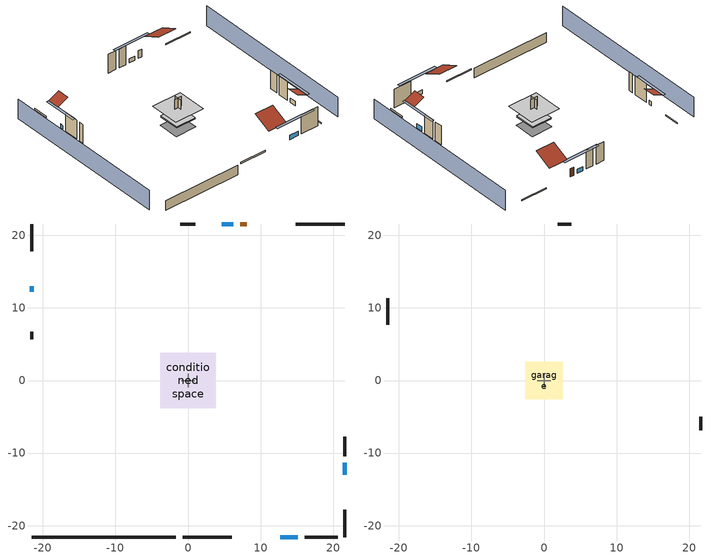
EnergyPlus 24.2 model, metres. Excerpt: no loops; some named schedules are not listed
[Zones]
conditioned space
 floor to garage (Floor1 construction): -2.59,-2.59 -2.59,2.59 2.59,2.59 2.59,-2.59 z0.3
 floor adiabatic (AdiabaticFloorConstruction): -3.82,-3.82 -3.82,3.82 3.82,3.82 3.82,-3.82 z2.74
 floor foundation (Slab2 construction): -2.7,-2.7 -2.7,2.7 2.7,2.7 2.7,-2.7 z-2.13
 wall outside (RimJoist1 construction): -0.73,-21.56 6.01,-21.56 z0.3:0.61
 wall outside (RimJoist2 construction): -21.56,21.56 -21.56,17.81 z0.3:0.61
 wall outside (RimJoist3 construction): 21.56,21.56 14.83,21.56 z0.3:0.61
 wall outside (RimJoist4 construction): 21.56,-21.56 21.56,-17.81 z0.3:0.61
 wall outside (AdiabaticWallConstruction 1): 8.09,21.56 7.18,21.56 z0.3:2.34
 wall outside (AdiabaticWallConstruction): 12.74,-21.56 15.12,-21.56 z0.3:1.38; -21.56,12.97 -21.56,12.25 z0.3:1.29; 6.25,21.56 4.68,21.56 z0.3:1.35; 21.56,-12.97 21.56,-11.36 z0.3:1.41
 wall outside (Wall3 construction): 16.05,-21.56 20.63,-21.56 z0.3:5.18
 wall outside (Wall4 construction): -21.56,6.73 -21.56,5.67 z0.3:5.18
 wall outside (Wall7 construction): 0.99,21.56 -1.09,21.56 z0.3:5.18
 wall outside (Wall8 construction): 21.56,-10.43 21.56,-7.76 z0.3:5.18
 wall foundation (FoundationWall1 construction): -21.56,-21.56 -1.66,-21.56 z-2.13:0.3
 wall to garage (Wall5 construction): 0.91,0 -0.91,0 z0.3:5.18
 wall to garage (Wall6 construction): 0,0.91 0,-0.91 z0.3:5.18
 window (WindowConstruction): 12.74,-21.56 15.12,-21.56 z0.3:1.38
 window (WindowConstruction 1): -21.56,12.97 -21.56,12.25 z0.3:1.28
 window (WindowConstruction 2): 6.25,21.56 4.68,21.56 z0.3:1.35
 window (WindowConstruction 3): 21.56,-12.97 21.56,-11.36 z0.3:1.41
 door (Door): 8.09,21.56 7.18,21.56 z0.3:2.34
 ceiling adiabatic (AdiabaticFloorConstruction): 3.82,-3.82 3.82,3.82 -3.82,3.82 -3.82,-3.82 z2.74
 roof outside (Roof1 construction): 11.81,-21.56,5.18 11.81,-17.2,7.36 6.94,-17.2,7.36 6.94,-21.56,5.18
 roof outside (Roof2 construction): 9.02,21.56,5.18 9.02,17.2,7.36 13.9,17.2,7.36 13.9,21.56,5.18
 roof outside (Roof3 construction): -21.56,13.9,5.18 -18.89,13.9,6.52 -18.89,16.88,6.52 -21.56,16.88,5.18
 roof outside (Roof4 construction): 21.56,-13.9,5.18 18.89,-13.9,6.52 18.89,-16.88,6.52 21.56,-16.88,5.18
garage
 floor foundation (Slab1 construction): -2.59,-2.59 -2.59,2.59 2.59,2.59 2.59,-2.59 z0
 wall outside (Wall1 construction): -21.56,11.32 -21.56,7.66 z0.3:5.18
 wall outside (Wall2 construction): 3.75,21.56 1.92,21.56 z0.3:5.18
 wall outside (Wall9 construction): 21.56,-6.83 21.56,-5 z0.3:5.18
shading: -26.13,21.56 -26.13,-21.56 / 26.13,-21.56 26.13,21.56 z0:5.18; 19.08,-21.56 8.78,-21.56 8.78,-22.17 19.08,-22.17 z5.33; -21.56,8.29 -21.56,16.93 -22.17,16.93 -22.17,8.29 z5.24; 0.72,21.56 10.21,21.56 10.21,22.17 0.72,22.17 z5.3; 21.56,-7.4 21.56,-16.93 22.17,-16.93 22.17,-7.4 z5.36
[Building]
Building 1: Terrain=Suburbs
[Site:Location]
Portland Intl Arpt_OR: Latitude {deg}=45.59; Longitude {deg}=-122.6; Time Zone {hr}=-8; Elevation {m}=33; Keep Site Location Information=Yes
[Site:GroundTemperature:Shallow]
10.2558, 8.96328, 8.85977, 9.47314, 11.9355, 14.3863, 16.5111, 17.8571, 17.9714, 16.8767, 14.8061, 12.4304
[Site:WaterMainsTemperature]
Calculation Method=Schedule; Temperature Schedule=mains temperature schedule
[Material] Roughness=Rough; Thermal Absorptance=0.9
Name | Thickness {m} | Conductivity {W/m-K} | Density {kg/m3} | Specific Heat {J/kg-K} | Solar Absorptance | Visible Absorptance
aluminum siding | 0.009525 | 0.089435 | 177.822 | 1046.75 | 0.5 | 0.5
asphalt or fiberglass shingles | 0.00635 | 0.162714 | 1121.4 | 1465.45 | 0.85 | 0.85
concrete 4.0 in. | 0.1016 | 1.803125 | 2242.8 | 837.4 | 0.7 | 0.7
concrete 8.0 in. | 0.2032 | 1.803125 | 2242.8 | 837.4 | 0.7 | 0.7
door material | 0.04445 | 0.0612267 | 512.64 | 1214.23 | 0.7 | 0.7
floor covering | 0.0127 | 0.0433444 | 54.468 | 1339.84 | 0.6 | 0.6
floor covering 1 | 0.0127 | 0.0450781 | 54.468 | 1339.84 | 0.9 | 0.9
floor rigid ins; wall rigid ins | 0.512978 | 0.029427 | 32.04 | 1214.23 | 0.7 | 0.7
floor stud and cavity | 0.1397 | 0.923637 | 92.3553 | 1139.71 | 0.7 | 0.7
floor stud and cavity 1 | 0.1397 | 1.75129 | 37.0049 | 1207.88 | 0.7 | 0.7
furniture material conditioned space 1; furniture material garage 1 | 0.1524 | 0.115458 | 640.8 | 1214.23 | 0.6 | 0.6
gypsum board | 0.0127 | 0.160291 | 801 | 837.4 | 0.6 | 0.6
gypsum board 1 | 0.0127 | 0.160291 | 801 | 837.4 | 0.7 | 0.7
osb sheathing 0.5 in.; osb sheathing 0.5 in. 1; osb sheathing 0.5 in. 2 | 0.0127 | 0.115458 | 512.64 | 1214.23 | 0.7 | 0.7
osb sheathing 0.75 in. | 0.01905 | 0.115458 | 512.64 | 1214.23 | 0.7 | 0.7
rim joist stud and cavity | 0.0508 | 0.178289 | 50.32683 | 1063.81 | 0.6 | 0.6
roof rigid ins | 0.051816 | 0.029427 | 32.04 | 1214.23 | 0.7 | 0.7
roof stud and cavity | 0.2032 | 0.647872 | 78.34581 | 1123.46 | 0.7 | 0.7
wall stud and cavity | 0.1397 | 0.419005 | 139.0536 | 1170.24 | 0.6 | 0.6
wall stud and cavity 1 | 0.1397 | 0.549615 | 139.0536 | 1170.24 | 0.7 | 0.7
wall stud and cavity 2 | 0.1397 | 0.506836 | 139.0536 | 1170.24 | 0.7 | 0.7
wall stud and cavity 3 | 0.0889 | 0.380278 | 52.3479 | 1209.89 | 0.7 | 0.7
wall stud and cavity 4 | 0.0889 | 0.391764 | 83.0341 | 1211.67 | 0.7 | 0.7
wood siding; wood siding 1 | 0.0254 | 0.102417 | 544.68 | 1172.36 | 0.7 | 0.7
[WindowMaterial:SimpleGlazingSystem]
WindowMaterial: U-Factor {W/m2-K}=4.76952; Solar Heat Gain Coefficient=0.63
[Construction]
AdiabaticFloorConstruction: floor stud and cavity 1, floor rigid ins, osb sheathing 0.75 in., floor covering
AdiabaticWallConstruction: wood siding, wall rigid ins, wall stud and cavity 3, gypsum board
AdiabaticWallConstruction 1: wood siding 1, wall rigid ins, wall stud and cavity 3, gypsum board
Door: door material
Floor1 construction: floor stud and cavity, osb sheathing 0.75 in., floor covering
FoundationWall1 construction: concrete 8.0 in., gypsum board 1
furniture construction conditioned space 1: furniture material conditioned space 1
furniture construction garage 1: furniture material garage 1
PartitionWallConstruction: gypsum board, wall stud and cavity 4, gypsum board
RimJoist1 construction; RimJoist2 construction; RimJoist3 construction; RimJoist4 construction: aluminum siding, rim joist stud and cavity
Roof1 construction; Roof2 construction; Roof3 construction; Roof4 construction: asphalt or fiberglass shingles, roof rigid ins, osb sheathing 0.75 in., roof stud and cavity, gypsum board
Slab1 construction: concrete 4.0 in.
Slab2 construction: concrete 4.0 in., floor covering 1
Wall1 construction; Wall2 construction: aluminum siding, osb sheathing 0.5 in., wall stud and cavity
Wall3 construction; Wall4 construction: aluminum siding, osb sheathing 0.5 in., wall stud and cavity 1, gypsum board
Wall5 construction: osb sheathing 0.5 in. 1, wall stud and cavity 2, gypsum board
Wall6 construction: osb sheathing 0.5 in. 2, wall stud and cavity 2, gypsum board
Wall7 construction; Wall8 construction: aluminum siding, osb sheathing 0.5 in. 2, wall stud and cavity 1, gypsum board
Wall9 construction: aluminum siding, osb sheathing 0.5 in. 2, wall stud and cavity
WindowConstruction; WindowConstruction 1; WindowConstruction 2; WindowConstruction 3: WindowMaterial
[Zone] Multiplier=1; Part of Total Floor Area=Yes
Name | Volume {m3}
conditioned space | 278.185
garage | 65.242
[Space]
Name | Zone | Volume {m3}
conditioned space 1 | conditioned space | 278.185
garage 1 | garage | 65.242
[SurfaceProperty:ExposedFoundationPerimeter] Exposed Perimeter Calculation Method=TotalExposedPerimeter
Name | Total Exposed Perimeter {m}
Slab2 | 19.90344
Slab1 | 14.6304
[SurfaceProperty:IncidentSolarMultiplier] Incident Solar Multiplier=1; Incident Solar Multiplier Schedule=trans schedule winter=0.85 summer=0.7
Window1; Window2; Window3; Window4
[InternalMass]
Name | Construction | Zone or ZoneList | Space or SpaceList | Surface Area {m2}
furniture mass conditioned space 1 | furniture construction conditioned space 1 | conditioned space | conditioned space 1 | 45.63397
partition wall mass | PartitionWallConstruction | conditioned space | conditioned space 1 | 114.085
furniture mass garage 1 | furniture construction garage 1 | garage | garage 1 | 2.67561
[Lights] Design Level Calculation Method=LightingLevel; Return Air Fraction=0; Fraction Radiant=0.6; Fraction Visible=0.2; Fraction Replaceable=1
Name | Zone or ZoneList or Space or SpaceList | Schedule | Lighting Level {W}
interior lighting | conditioned space 1 | lighting_interior | 211.114
garage lighting | garage 1 | lighting_garage | 10.6974
[People]
occupants: Zone or ZoneList or Space or SpaceList=conditioned space 1; Number of People Schedule=occupants; Number of People Calculation Method=People; Number of People=1; Fraction Radiant=0.314171; Sensible Heat Fraction=0.56303; Activity Level Schedule=occupants activity schedule; Carbon Dioxide Generation Rate {m3/s-W}=0; Enable ASHRAE 55 Comfort Warnings=No; Mean Radiant Temperature Calculation Type=EnclosureAveraged
[ElectricEquipment] Zone or ZoneList or Space or SpaceList=conditioned space 1; Design Level Calculation Method=EquipmentLevel
Name | Schedule | Design Level {W} | Fraction Latent | Fraction Radiant | Fraction Lost
clothes dryer | clothes_dryer | 587.365 | 0.015 | 0.081 | 0.85
clothes washer | clothes_washer | 196.098 | 0.03 | 0.162 | 0.7
cooking range | cooking_range | 1804.3 | 0.08 | 0.432 | 0.2
dishwasher | dishwasher | 586.24 | 0.3 | 0.18 | 0.4
fridge | fridge schedule | 43.7215 | 0 | 0.6 | 0
mech vent bath fan 0 | mech vent bath fan 0 schedule | 15 | 0 | 0 | 1
mech vent house fan | mech vent house fan schedule | 0 | 0 | 0 | 1
mech vent house fan cfis | mech vent house fan cfis schedule | 0 | 0 | 0 | 0
mech vent range fan 0 | mech vent range fan 0 schedule | 30 | 0 | 0 | 1
misc plug loads | plug_loads_other | 245.919 | 0.021 | 0.558 | 0.049
misc tv | plug_loads_tv | 292.522 | 0 | 0.6 | 0
whole house fan | Always On Discrete | 0 | 0 | 0 | 1
[OtherEquipment] Zone or ZoneList or Space or SpaceList=conditioned space 1; Design Level Calculation Method=EquipmentLevel
Name | Fuel Type | Schedule | Design Level {W} | Fraction Latent | Fraction Radiant | Fraction Lost
clothes dryer 1 | NaturalGas | clothes_dryer | 7803.24 | 0.015 | 0.081 | 0.85
cooking range 1 | Electricity | cooking_range | 0 | 0.08 | 0.432 | 0.2
general water use latent | None | general water use schedule | 25.6591 | 1 | 0 | 0
general water use sensible | None | general water use schedule | -25.2881 | 0 | 0.6 | 0
mech vent house fan latent load; water heater lat | None | Always On Discrete | 0 | 1 | 0 | 0
mech vent house fan sensible load; water heater sens | None | Always On Discrete | 0 | 0 | 0 | 0
water heater energy adjustment1 | Electricity | Always On Discrete | 0.01 | 0 | 0 | 1
[ZoneInfiltration:DesignFlowRate] Zone or ZoneList or Space or SpaceList=conditioned space 1; Schedule=Always On Discrete; Design Flow Rate Calculation Method=Flow/Zone; Design Flow Rate {m3/s}=0
infil flow; natural vent flow; whole house fan flow
[ZoneInfiltration:EffectiveLeakageArea]
infil garage 1: Zone or Space=garage 1; Schedule=Always On Discrete; Effective Air Leakage Area {cm2}=95.1429; Stack Coefficient=0.000129147; Wind Coefficient=4.64657e-05
[AvailabilityManager:Scheduled]
central ac and furnace airloop Availability Manager: Schedule=Always On Discrete
[WaterUse:Equipment]
dishwasher: Peak Flow Rate {m3/s}=7.85145e-06; Flow Rate Fraction Schedule=hot_water_dishwasher
[Foundation:Kiva] Wall Depth Below Slab {m}=0.2032
Name | Initial Indoor Air Temperature {C} | Wall Height Above Grade {m}
Foundation Kiva 1 | 13.4258 | 0.1016
Foundation Kiva 2 | 18.3333 | 0.3048
[Foundation:Kiva:Settings]
Soil Conductivity {W/m-K}=1.3848; Soil Density {kg/m3}=1842.3; Soil Specific Heat {J/kg-K}=418.7; Ground Solar Absorptivity=0.9; Ground Thermal Absorptivity=0.9; Ground Surface Roughness {m}=0.03; Far-Field Width {m}=40; Deep-Ground Boundary Condition=ZeroFlux; Deep-Ground Depth {m}=40; Minimum Cell Dimension {m}=0.2; Maximum Cell Growth Coefficient=3; Simulation Timestep=Timestep
[Exterior:Lights]
exterior lighting: Schedule=exterior lighting schedule; Design Level {W}=9.28603
[EnergyManagementSystem:GlobalVariable]
central_ac_and_furnace_airloop_Fan_RTF
infil_program_Qfan
infil_program_Qinf
natural_vent_program_Qnv
natural_vent_program_Qwhf
[EnergyManagementSystem:Sensor]
Name | Output:Variable or Output:Meter Index Key | Output:Variable or Output:Meter
airflow_gain | infil flow | Infiltration Sensible Heat Gain Energy
airflow_gain_1 | natural vent flow | Infiltration Sensible Heat Gain Energy
airflow_gain_2 | whole house fan flow | Infiltration Sensible Heat Gain Energy
airflow_loss | infil flow | Infiltration Sensible Heat Loss Energy
airflow_loss_1 | natural vent flow | Infiltration Sensible Heat Loss Energy
airflow_loss_2 | whole house fan flow | Infiltration Sensible Heat Loss Energy
clg_load_cond |  | Cooling:EnergyTransfer:Zone:CONDITIONED SPACE
clg_sp_s; clg_sp_s_1 | cooling setpoint | Schedule Value
clothes_dryer_exhaust_0_sch_s | clothes_dryer | Schedule Value
cool_season | cooling season schedule | Schedule Value
htg_load_cond |  | Heating:EnergyTransfer:Zone:CONDITIONED SPACE
htg_sp_s; htg_sp_s_1 | heating setpoint | Schedule Value
ig_ee_conv | clothes dryer | Electric Equipment Convective Heating Energy
ig_ee_conv_2 | cooking range | Electric Equipment Convective Heating Energy
ig_ee_conv_3 | dishwasher | Electric Equipment Convective Heating Energy
ig_ee_conv_4 | fridge | Electric Equipment Convective Heating Energy
ig_ee_conv_5 | misc plug loads | Electric Equipment Convective Heating Energy
ig_ee_conv_6 | misc tv | Electric Equipment Convective Heating Energy
ig_ee_conv_7 | whole house fan | Electric Equipment Convective Heating Energy
ig_ee_rad | clothes dryer | Electric Equipment Radiant Heating Energy
ig_ee_rad_2 | cooking range | Electric Equipment Radiant Heating Energy
ig_ee_rad_3 | dishwasher | Electric Equipment Radiant Heating Energy
ig_ee_rad_4 | fridge | Electric Equipment Radiant Heating Energy
ig_ee_rad_5 | misc plug loads | Electric Equipment Radiant Heating Energy
ig_ee_rad_6 | misc tv | Electric Equipment Radiant Heating Energy
ig_ee_rad_7 | whole house fan | Electric Equipment Radiant Heating Energy
ig_lgt_conv | interior lighting | Lights Convective Heating Energy
ig_lgt_rad | interior lighting | Lights Radiant Heating Energy
ig_lgt_vis | interior lighting | Lights Visible Radiation Heating Energy
ig_oe_conv | clothes dryer 1 | Other Equipment Convective Heating Energy
ig_oe_conv_1 | cooking range 1 | Other Equipment Convective Heating Energy
ig_oe_conv_2 | general water use latent | Other Equipment Convective Heating Energy
ig_oe_conv_3 | general water use sensible | Other Equipment Convective Heating Energy
ig_oe_conv_4 | water heater energy adjustment1 | Other Equipment Convective Heating Energy
ig_oe_conv_5 | water heater lat | Other Equipment Convective Heating Energy
ig_oe_conv_6 | water heater sens | Other Equipment Convective Heating Energy
ig_oe_rad | clothes dryer 1 | Other Equipment Radiant Heating Energy
ig_oe_rad_1 | cooking range 1 | Other Equipment Radiant Heating Energy
ig_oe_rad_2 | general water use latent | Other Equipment Radiant Heating Energy
ig_oe_rad_3 | general water use sensible | Other Equipment Radiant Heating Energy
ig_oe_rad_4 | water heater energy adjustment1 | Other Equipment Radiant Heating Energy
ig_oe_rad_5 | water heater lat | Other Equipment Radiant Heating Energy
ig_oe_rad_6 | water heater sens | Other Equipment Radiant Heating Energy
ig_ppl_conv | occupants | People Convective Heating Energy
ig_ppl_rad | occupants | People Radiant Heating Energy
im_conv | furniture mass conditioned space 1 | Surface Inside Face Convection Heat Gain Energy
im_conv_1 | partition wall mass | Surface Inside Face Convection Heat Gain Energy
im_ig | furniture mass conditioned space 1 | Surface Inside Face Internal Gains Radiation Heat Gain Energy
im_ig_1 | partition wall mass | Surface Inside Face Internal Gains Radiation Heat Gain Energy
im_lgt | furniture mass conditioned space 1 | Surface Inside Face Lights Radiation Heat Gain Energy
im_lgt_1 | partition wall mass | Surface Inside Face Lights Radiation Heat Gain Energy
im_sol | furniture mass conditioned space 1 | Surface Inside Face Solar Radiation Heat Gain Energy
im_sol_1 | partition wall mass | Surface Inside Face Solar Radiation Heat Gain Energy
im_surf | furniture mass conditioned space 1 | Surface Inside Face Net Surface Thermal Radiation Heat Gain Energy
im_surf_1 | partition wall mass | Surface Inside Face Net Surface Thermal Radiation Heat Gain Energy
mech_vent_bath_fan_0_sch_s | mech vent bath fan 0 schedule | Schedule Value
mech_vent_range_fan_0_sch_s | mech vent range fan 0 schedule | Schedule Value
mv_conv | mech vent bath fan 0 | Electric Equipment Convective Heating Energy
mv_conv_1 | mech vent house fan | Electric Equipment Convective Heating Energy
mv_conv_2 | mech vent house fan cfis | Electric Equipment Convective Heating Energy
mv_conv_3 | mech vent range fan 0 | Electric Equipment Convective Heating Energy
mv_conv_4 | mech vent house fan latent load | Other Equipment Convective Heating Energy
mv_conv_5 | mech vent house fan sensible load | Other Equipment Convective Heating Energy
mv_rad | mech vent bath fan 0 | Electric Equipment Radiant Heating Energy
mv_rad_1 | mech vent house fan | Electric Equipment Radiant Heating Energy
mv_rad_2 | mech vent house fan cfis | Electric Equipment Radiant Heating Energy
mv_rad_3 | mech vent range fan 0 | Electric Equipment Radiant Heating Energy
mv_rad_4 | mech vent house fan latent load | Other Equipment Radiant Heating Energy
mv_rad_5 | mech vent house fan sensible load | Other Equipment Radiant Heating Energy
natural_vent_s | natural vent schedule | Schedule Value
out_pb_s |  | Site Outdoor Air Barometric Pressure
out_wt_s |  | Site Outdoor Air Humidity Ratio
site_vw_s |  | Site Wind Speed
ss_back_out | Window1 | Surface Window Shortwave from Zone Back Out Window Heat Transfer Rate
ss_back_out_1 | Window2 | Surface Window Shortwave from Zone Back Out Window Heat Transfer Rate
ss_back_out_2 | Window3 | Surface Window Shortwave from Zone Back Out Window Heat Transfer Rate
ss_back_out_3 | Window4 | Surface Window Shortwave from Zone Back Out Window Heat Transfer Rate
ss_conv | Door1 | Surface Inside Face Convection Heat Gain Energy
ss_conv_1 | Window1 | Surface Inside Face Convection Heat Gain Energy
ss_conv_2 | Window2 | Surface Inside Face Convection Heat Gain Energy
ss_conv_3 | Window3 | Surface Inside Face Convection Heat Gain Energy
ss_conv_4 | Window4 | Surface Inside Face Convection Heat Gain Energy
ss_ig | Door1 | Surface Inside Face Internal Gains Radiation Heat Gain Energy
ss_ig_1 | Window1 | Surface Inside Face Internal Gains Radiation Heat Gain Energy
ss_ig_2 | Window2 | Surface Inside Face Internal Gains Radiation Heat Gain Energy
ss_ig_3 | Window3 | Surface Inside Face Internal Gains Radiation Heat Gain Energy
ss_ig_4 | Window4 | Surface Inside Face Internal Gains Radiation Heat Gain Energy
ss_lgt | Door1 | Surface Inside Face Lights Radiation Heat Gain Energy
ss_sol | Door1 | Surface Inside Face Solar Radiation Heat Gain Energy
ss_surf | Door1 | Surface Inside Face Net Surface Thermal Radiation Heat Gain Energy
ss_surf_1 | Window1 | Surface Inside Face Net Surface Thermal Radiation Heat Gain Energy
ss_surf_2 | Window2 | Surface Inside Face Net Surface Thermal Radiation Heat Gain Energy
ss_surf_3 | Window3 | Surface Inside Face Net Surface Thermal Radiation Heat Gain Energy
ss_surf_4 | Window4 | Surface Inside Face Net Surface Thermal Radiation Heat Gain Energy
ss_trans_in | Window1 | Surface Window Transmitted Solar Radiation Rate
ss_trans_in_1 | Window2 | Surface Window Transmitted Solar Radiation Rate
ss_trans_in_2 | Window3 | Surface Window Transmitted Solar Radiation Rate
ss_trans_in_3 | Window4 | Surface Window Transmitted Solar Radiation Rate
ss_trans_out | Window1 | Surface Inside Face Initial Transmitted Diffuse Transmitted Out Window Solar Radiation Rate
ss_trans_out_1 | Window2 | Surface Inside Face Initial Transmitted Diffuse Transmitted Out Window Solar Radiation Rate
ss_trans_out_2 | Window3 | Surface Inside Face Initial Transmitted Diffuse Transmitted Out Window Solar Radiation Rate
ss_trans_out_3 | Window4 | Surface Inside Face Initial Transmitted Diffuse Transmitted Out Window Solar Radiation Rate
s_conv | Floor1 | Surface Inside Face Convection Heat Gain Energy
s_conv_1 | FoundationWall1 | Surface Inside Face Convection Heat Gain Energy
s_conv_10 | Roof3 | Surface Inside Face Convection Heat Gain Energy
s_conv_11 | Roof4 | Surface Inside Face Convection Heat Gain Energy
s_conv_12 | Slab2 | Surface Inside Face Convection Heat Gain Energy
s_conv_13 | Wall3 | Surface Inside Face Convection Heat Gain Energy
s_conv_14 | Wall4 | Surface Inside Face Convection Heat Gain Energy
s_conv_15 | Wall5 | Surface Inside Face Convection Heat Gain Energy
s_conv_16 | Wall6 | Surface Inside Face Convection Heat Gain Energy
s_conv_17 | Wall7 | Surface Inside Face Convection Heat Gain Energy
s_conv_18 | Wall8 | Surface Inside Face Convection Heat Gain Energy
s_conv_2 | inferred conditioned ceiling | Surface Inside Face Convection Heat Gain Energy
s_conv_3 | inferred conditioned floor | Surface Inside Face Convection Heat Gain Energy
s_conv_4 | RimJoist1 | Surface Inside Face Convection Heat Gain Energy
s_conv_5 | RimJoist2 | Surface Inside Face Convection Heat Gain Energy
s_conv_6 | RimJoist3 | Surface Inside Face Convection Heat Gain Energy
s_conv_7 | RimJoist4 | Surface Inside Face Convection Heat Gain Energy
s_conv_8 | Roof1 | Surface Inside Face Convection Heat Gain Energy
s_conv_9 | Roof2 | Surface Inside Face Convection Heat Gain Energy
s_ig | Floor1 | Surface Inside Face Internal Gains Radiation Heat Gain Energy
s_ig_1 | FoundationWall1 | Surface Inside Face Internal Gains Radiation Heat Gain Energy
s_ig_10 | Roof3 | Surface Inside Face Internal Gains Radiation Heat Gain Energy
s_ig_11 | Roof4 | Surface Inside Face Internal Gains Radiation Heat Gain Energy
s_ig_12 | Slab2 | Surface Inside Face Internal Gains Radiation Heat Gain Energy
s_ig_13 | Wall3 | Surface Inside Face Internal Gains Radiation Heat Gain Energy
s_ig_14 | Wall4 | Surface Inside Face Internal Gains Radiation Heat Gain Energy
s_ig_15 | Wall5 | Surface Inside Face Internal Gains Radiation Heat Gain Energy
s_ig_16 | Wall6 | Surface Inside Face Internal Gains Radiation Heat Gain Energy
s_ig_17 | Wall7 | Surface Inside Face Internal Gains Radiation Heat Gain Energy
s_ig_18 | Wall8 | Surface Inside Face Internal Gains Radiation Heat Gain Energy
s_ig_2 | inferred conditioned ceiling | Surface Inside Face Internal Gains Radiation Heat Gain Energy
s_ig_3 | inferred conditioned floor | Surface Inside Face Internal Gains Radiation Heat Gain Energy
s_ig_4 | RimJoist1 | Surface Inside Face Internal Gains Radiation Heat Gain Energy
s_ig_5 | RimJoist2 | Surface Inside Face Internal Gains Radiation Heat Gain Energy
s_ig_6 | RimJoist3 | Surface Inside Face Internal Gains Radiation Heat Gain Energy
s_ig_7 | RimJoist4 | Surface Inside Face Internal Gains Radiation Heat Gain Energy
s_ig_8 | Roof1 | Surface Inside Face Internal Gains Radiation Heat Gain Energy
s_ig_9 | Roof2 | Surface Inside Face Internal Gains Radiation Heat Gain Energy
s_lgt | Floor1 | Surface Inside Face Lights Radiation Heat Gain Energy
s_lgt_1 | FoundationWall1 | Surface Inside Face Lights Radiation Heat Gain Energy
s_lgt_10 | Roof3 | Surface Inside Face Lights Radiation Heat Gain Energy
s_lgt_11 | Roof4 | Surface Inside Face Lights Radiation Heat Gain Energy
s_lgt_12 | Slab2 | Surface Inside Face Lights Radiation Heat Gain Energy
s_lgt_13 | Wall3 | Surface Inside Face Lights Radiation Heat Gain Energy
s_lgt_14 | Wall4 | Surface Inside Face Lights Radiation Heat Gain Energy
s_lgt_15 | Wall5 | Surface Inside Face Lights Radiation Heat Gain Energy
s_lgt_16 | Wall6 | Surface Inside Face Lights Radiation Heat Gain Energy
s_lgt_17 | Wall7 | Surface Inside Face Lights Radiation Heat Gain Energy
s_lgt_18 | Wall8 | Surface Inside Face Lights Radiation Heat Gain Energy
s_lgt_2 | inferred conditioned ceiling | Surface Inside Face Lights Radiation Heat Gain Energy
s_lgt_3 | inferred conditioned floor | Surface Inside Face Lights Radiation Heat Gain Energy
s_lgt_4 | RimJoist1 | Surface Inside Face Lights Radiation Heat Gain Energy
s_lgt_5 | RimJoist2 | Surface Inside Face Lights Radiation Heat Gain Energy
s_lgt_6 | RimJoist3 | Surface Inside Face Lights Radiation Heat Gain Energy
s_lgt_7 | RimJoist4 | Surface Inside Face Lights Radiation Heat Gain Energy
s_lgt_8 | Roof1 | Surface Inside Face Lights Radiation Heat Gain Energy
s_lgt_9 | Roof2 | Surface Inside Face Lights Radiation Heat Gain Energy
s_sol | Floor1 | Surface Inside Face Solar Radiation Heat Gain Energy
s_sol_1 | FoundationWall1 | Surface Inside Face Solar Radiation Heat Gain Energy
s_sol_10 | Roof3 | Surface Inside Face Solar Radiation Heat Gain Energy
s_sol_11 | Roof4 | Surface Inside Face Solar Radiation Heat Gain Energy
s_sol_12 | Slab2 | Surface Inside Face Solar Radiation Heat Gain Energy
s_sol_13 | Wall3 | Surface Inside Face Solar Radiation Heat Gain Energy
s_sol_14 | Wall4 | Surface Inside Face Solar Radiation Heat Gain Energy
s_sol_15 | Wall5 | Surface Inside Face Solar Radiation Heat Gain Energy
s_sol_16 | Wall6 | Surface Inside Face Solar Radiation Heat Gain Energy
s_sol_17 | Wall7 | Surface Inside Face Solar Radiation Heat Gain Energy
s_sol_18 | Wall8 | Surface Inside Face Solar Radiation Heat Gain Energy
s_sol_2 | inferred conditioned ceiling | Surface Inside Face Solar Radiation Heat Gain Energy
s_sol_3 | inferred conditioned floor | Surface Inside Face Solar Radiation Heat Gain Energy
s_sol_4 | RimJoist1 | Surface Inside Face Solar Radiation Heat Gain Energy
s_sol_5 | RimJoist2 | Surface Inside Face Solar Radiation Heat Gain Energy
s_sol_6 | RimJoist3 | Surface Inside Face Solar Radiation Heat Gain Energy
s_sol_7 | RimJoist4 | Surface Inside Face Solar Radiation Heat Gain Energy
